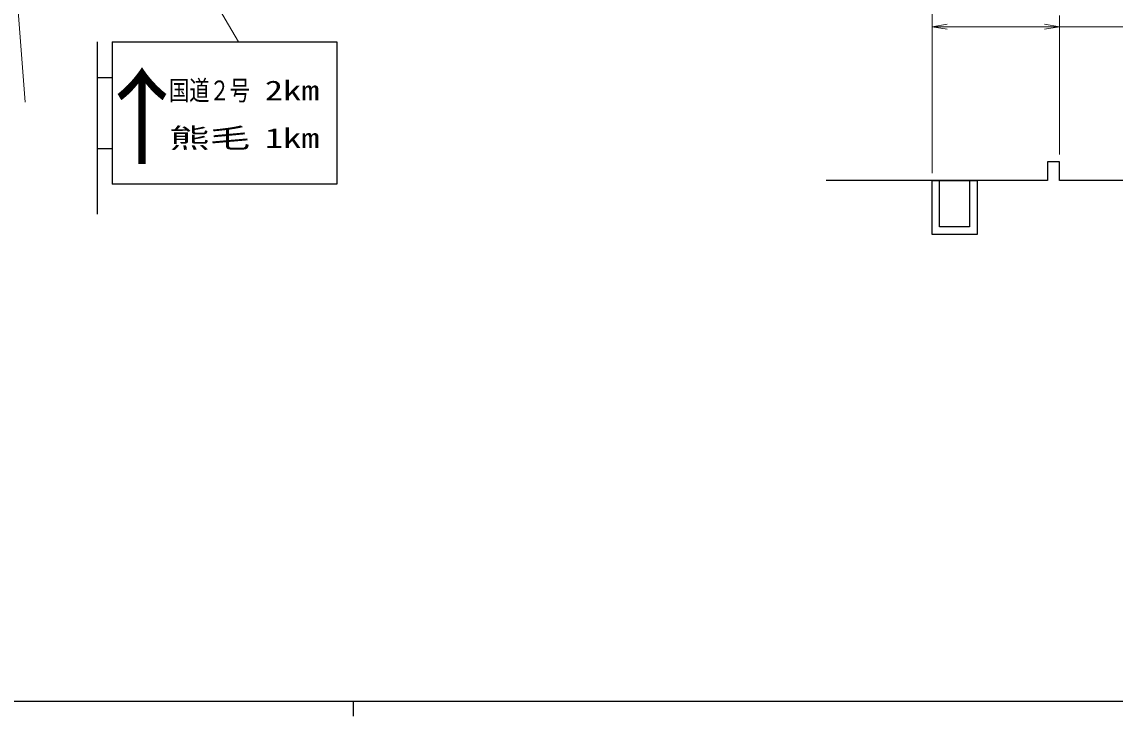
# Model space of a CAD drawing. Units: millimetres, scale not verified, with parts at other scales. Extents: x 40000 to 680000, y 20000 to 380000.
# Drawn here: x 145868 to 218886, y 204000 to 250363 of the extents above; entities that cross this region are included whole.
import ezdxf
from ezdxf.enums import TextEntityAlignment as Align

# ---------------------------------------------------------------- set-up
doc = ezdxf.new("R2010")
doc.units = ezdxf.units.MM
doc.header["$LTSCALE"] = 1000
for name, color, linetype, lineweight in [('M-BGD', 7, 'Continuous', 25), ('M-STR-HTXT', 7, 'Continuous', 13), ('M-STR-STRC', 7, 'Continuous', 25), ('M-TTL-BAND', 7, 'Continuous', 25)]:
    doc.layers.add(name, color=color, linetype=linetype, lineweight=lineweight)
doc.styles.add('ＭＳ ゴシック', font='')
doc.styles.get('ＭＳ ゴシック').set_extended_font_data('MS Gothic')

# ---------------------------------------------------------------- blocks, each defined once
blk = doc.blocks.new('open_arrow')
at = {"color": 0, "linetype": 'Continuous', "lineweight": -2}
blk.add_lwpolyline([(7.5, 1.25), (0, 0), (7.5, -1.25)], dxfattribs=at)

msp = doc.modelspace()

# ---------------------------------------------------------------- linework, layer by layer
at = {"layer": 'M-BGD'}
for points in [[(258036, 234719), (253164, 239765), (215164, 239765), (215164, 241015), (214364, 241015), (214364, 239765), (199582, 239765)], [(209164, 239765), (209164, 236665), (207164, 236665), (207164, 239765)]]:
    msp.add_lwpolyline(points, dxfattribs=at)
msp.add_lwpolyline([(206664, 239765), (209664, 239765), (209664, 236165), (206664, 236165)], close=True, dxfattribs=at)
at = {"layer": 'M-STR-HTXT'}
for p, q in [((140877, 282682), (160327, 249021)), ((143724, 276005), (146088, 244993)), ((206664, 240265), (206664, 256837)), ((215164, 241515), (215164, 250784)), ((215164, 250034), (206664, 250034)), ((221164, 250034), (213164, 250034))]:
    msp.add_line(p, q, dxfattribs=at)
at = {"layer": 'M-STR-STRC'}
for p, q in [((150899, 249021), (150899, 237521)), ((151899, 249021), (166899, 249021)), ((151899, 249021), (151899, 239521)), ((166899, 249021), (166899, 239521)), ((150899, 246646), (151899, 246646)), ((150899, 241896), (151899, 241896)), ((166899, 239521), (151899, 239521))]:
    msp.add_line(p, q, dxfattribs=at)
at = {"layer": 'M-TTL-BAND'}
for p, q in [((40000, 205000), (579000, 205000)), ((168000, 205000), (168000, 204000))]:
    msp.add_line(p, q, dxfattribs=at)

# ---------------------------------------------------------------- block references
at = {"layer": 'M-STR-HTXT', "xscale": 133, "yscale": 133}
msp.add_blockref('open_arrow', (206664, 250034), dxfattribs=at)
at = {"layer": 'M-STR-HTXT', "xscale": 133, "yscale": 133, "rotation": 180}
msp.add_blockref('open_arrow', (215164, 250034), dxfattribs=at)
msp.add_blockref('open_arrow', (215164, 250034), dxfattribs=at)

# ---------------------------------------------------------------- texts
at = {"layer": 'M-STR-STRC', "style": 'ＭＳ ゴシック'}
msp.add_text('↑', height=5132, dxfattribs=at).set_placement((150399, 239896), align=Align.BOTTOM_LEFT)
for s, width, p in [('国道２号', 0.75, (155699, 244729)), ('2km', 1.35, (162099, 244729)), ('熊毛', 1.5, (155719, 241548)), ('1km', 1.35, (162099, 241548))]:
    msp.add_text(s, height=1320, dxfattribs=dict(at, width=width)).set_placement(p, align=Align.BOTTOM_LEFT)

doc.saveas('drawing.dxf')
